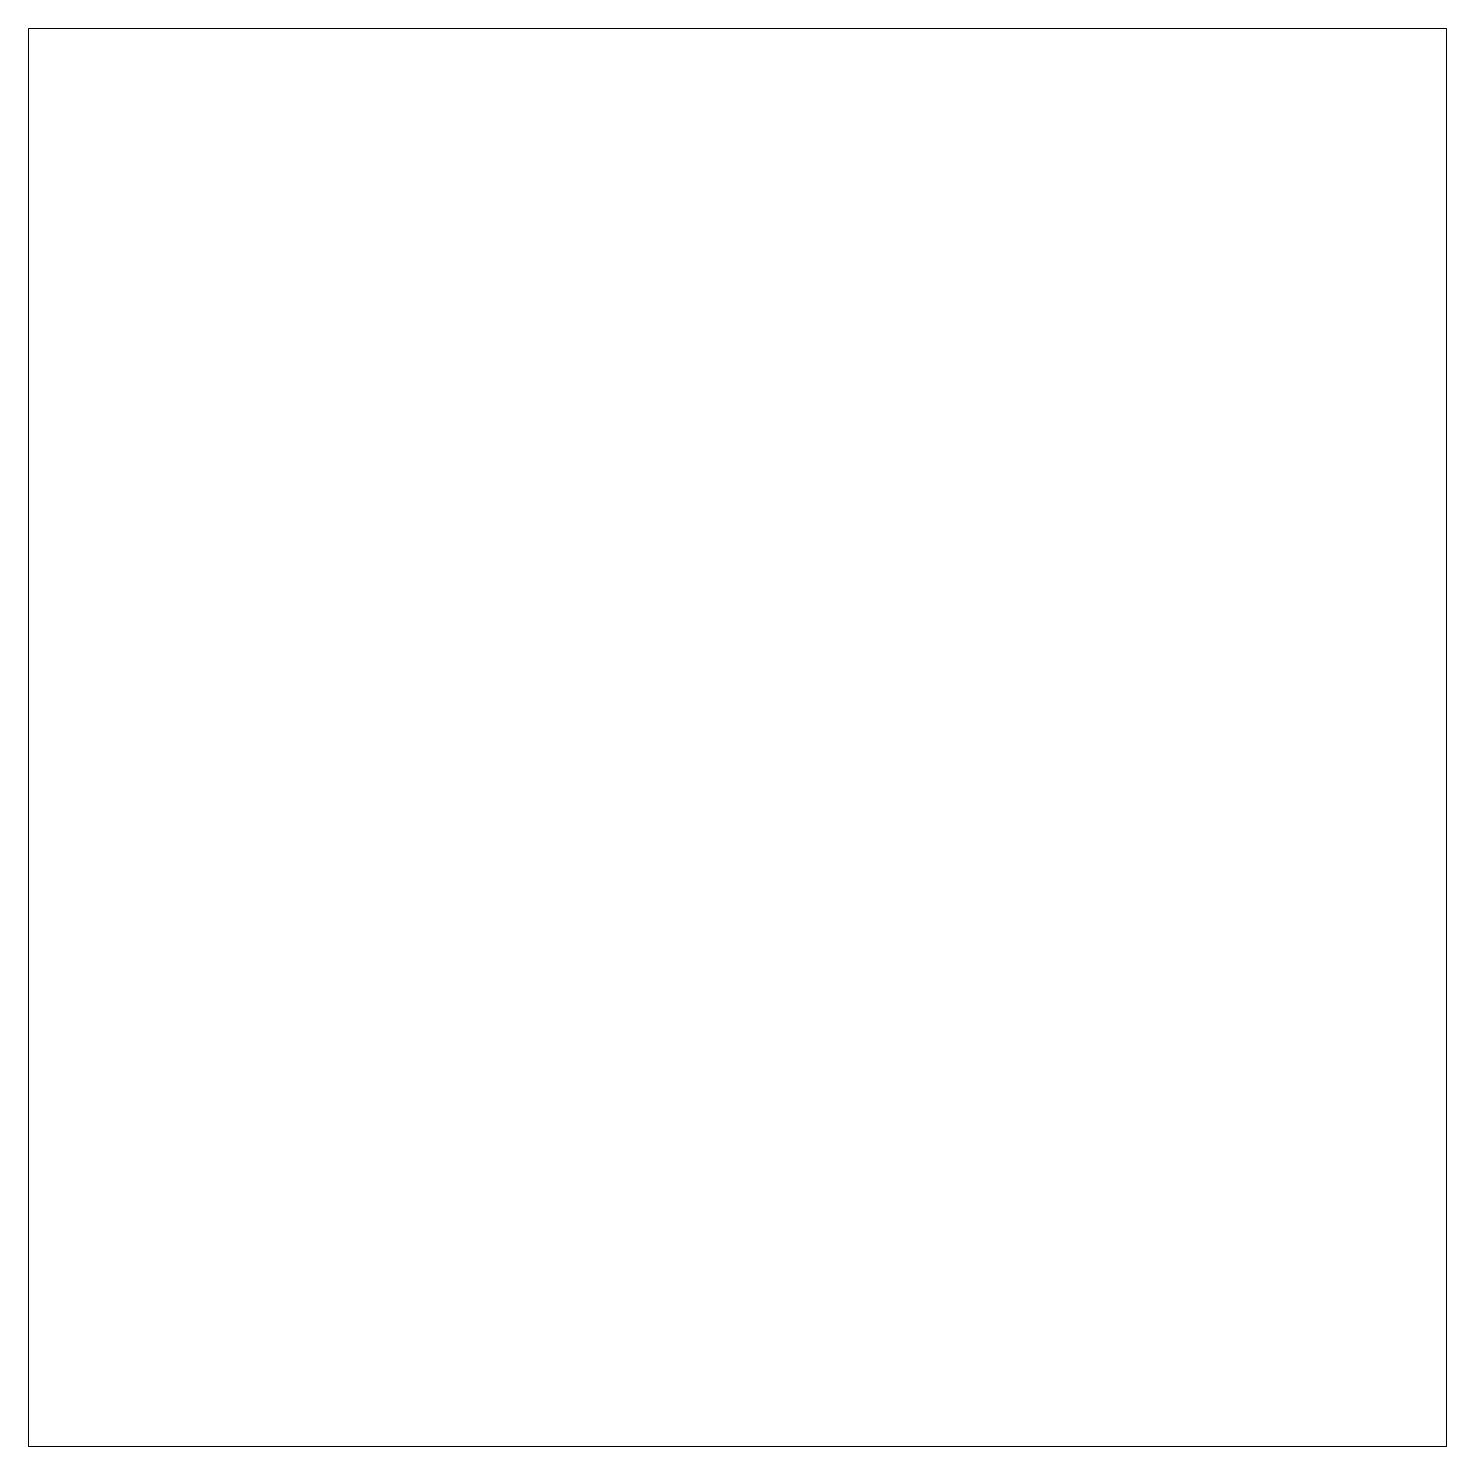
# Model space of a CAD drawing. Header units: inches. Extents: x 0 to 26364, y -23034 to 792.
# Drawn here: x 0 to 792, y 0 to 792 of the extents above.
import ezdxf

# ---------------------------------------------------------------- set-up
doc = ezdxf.new("R2010")
doc.units = ezdxf.units.IN
doc.header["$MEASUREMENT"] = 0
doc.header["$XCLIPFRAME"] = 2
doc.layers.add('G-ANNO-REFR', color=1, linetype='Continuous', lineweight=9)
picture_1 = doc.add_image_def('image1.jpg', size_in_pixel=(72, 72))

msp = doc.modelspace()

# ---------------------------------------------------------------- pictures from other files: only their frames are drawn
at = {"layer": 'G-ANNO-REFR'}
image = msp.add_image(picture_1, insert=(26020.24, -22948.54), size_in_units=(66, 66), dxfattribs=at)
image.set_boundary_path([(-28385.72, -24962.767), (-27521.72, -25826.767)])
image.dxf.flags = 15
image = msp.add_image(picture_1, insert=(24164.18, -22942.54), size_in_units=(66, 66), dxfattribs=at)
image.set_boundary_path([(-26360.927, -24956.222), (-25496.927, -25820.222)])
image.dxf.flags = 15
image = msp.add_image(picture_1, insert=(21918.97, -22757.91), size_in_units=(66, 66), dxfattribs=at)
image.set_boundary_path([(-23911.602, -24754.809), (-23047.602, -25618.809)])
image.dxf.flags = 15
image = msp.add_image(picture_1, insert=(21916.19, -21719.21), size_in_units=(66, 66), dxfattribs=at)
image.set_boundary_path([(-23908.567, -23621.68), (-23044.567, -24485.68)])
image.dxf.flags = 15
image = msp.add_image(picture_1, insert=(25924.97, -21072.84), size_in_units=(66, 66), dxfattribs=at)
image.set_boundary_path([(-28281.789, -22916.556), (-27417.789, -23780.556)])
image.dxf.flags = 15
image = msp.add_image(picture_1, insert=(22847.07, -21039.82), size_in_units=(66, 66), dxfattribs=at)
image.set_boundary_path([(-24924.077, -22880.528), (-24060.077, -23744.528)])
image.dxf.flags = 15
image = msp.add_image(picture_1, insert=(22811.18, -22948.54), size_in_units=(66, 66), dxfattribs=at)
image.set_boundary_path([(-24884.927, -24962.767), (-24020.927, -25826.767)])
image.dxf.flags = 15
image = msp.add_image(picture_1, insert=(21916.19, -22309.21), size_in_units=(66, 66), dxfattribs=at)
image.set_boundary_path([(-23908.567, -24265.316), (-23044.567, -25129.316)])
image.dxf.flags = 15

doc.saveas('drawing.dxf')
